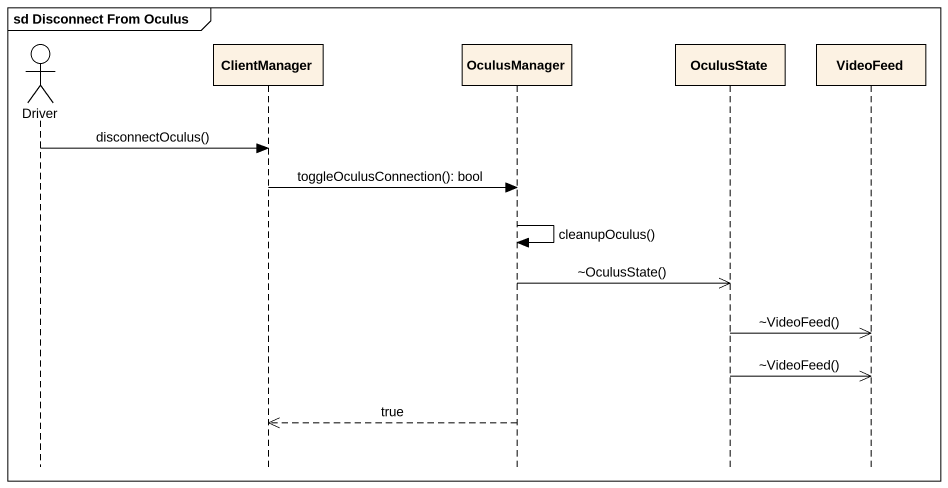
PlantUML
@startuml
mainframe sd Disconnect From Oculus
hide footbox
actor Driver
participant ClientManager
participant OculusManager
participant OculusState
participant VideoFeed

Driver -> ClientManager : disconnectOculus()
ClientManager -> OculusManager : toggleOculusConnection(): bool
OculusManager -> OculusManager : cleanupOculus()
OculusManager ->> OculusState : ~OculusState()
OculusState ->> VideoFeed : ~VideoFeed()
OculusState ->> VideoFeed : ~VideoFeed()
OculusManager -->> ClientManager : true
@enduml
